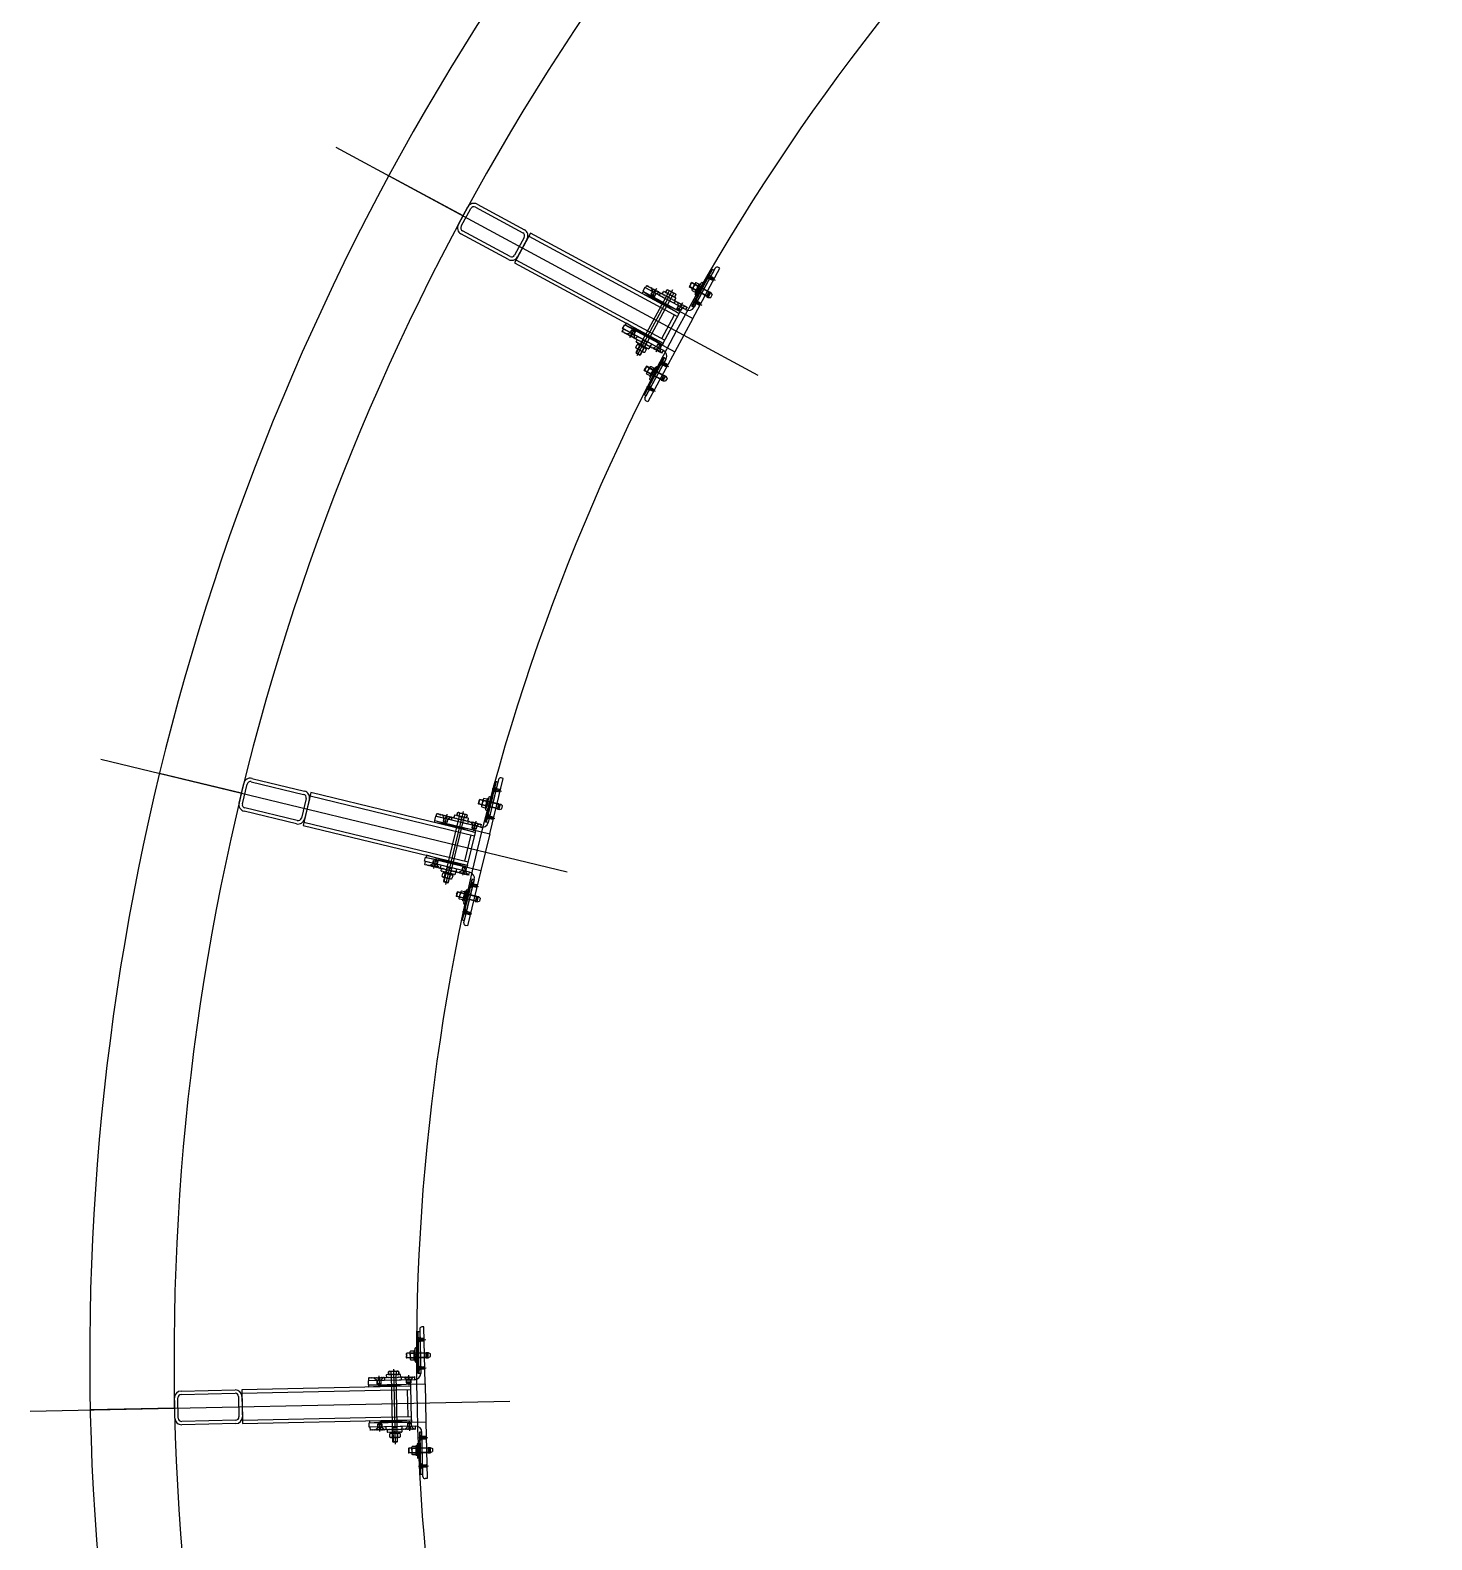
# Model space of a CAD drawing. Extents: x 809487 to 809680, y 818779 to 819225.
# Drawn here: x 809508.759 to 809512.084, y 819024.859 to 819028.441 of the extents above; entities that cross this region are included whole.
import ezdxf

# ---------------------------------------------------------------- set-up
doc = ezdxf.new("R2010")
doc.units = 0
for name, color, linetype in [('Default', 7, 'Continuous'), ('F-Glazing', 7, 'Continuous'), ('MAJ223__', 7, 'Continuous'), ('MAJ292_1', 7, 'Continuous'), ('MAJ292__', 7, 'Continuous'), ('MAJ314__scope', 7, 'Continuous'), ('MAJ318__', 7, 'Continuous'), ('MAJ322__', 7, 'Continuous'), ('MAJ325__', 7, 'Continuous'), ('MAJ520__', 7, 'Continuous'), ('WELDING', 7, 'Continuous')]:
    doc.layers.add(name, color=color, linetype=linetype)

# ---------------------------------------------------------------- blocks, each defined once
blk = doc.blocks.new('A$C62E2240C')
at = {"layer": 'MAJ223__'}
for p, q in [((-0.005, -0.01), (0.0181, -0.01)), ((0.005, -0.0058), (0.0135, -0.0058)), ((0.005, -0.0142), (0.0135, -0.0142)), ((0.0127, -0.005), (0.0127, -0.015))]:
    blk.add_line(p, q, dxfattribs=at)
blk.add_lwpolyline([(0, 0), (0.005, -0.005), (0.005, -0.015), (0, -0.02)], close=True, dxfattribs=at)
for points in [[(0, -0.0113), (0.0033, -0.0113), (0.0033, -0.0088), (0, -0.0088)], [(0.005, -0.005), (0.0127, -0.005), (0.0135, -0.0058), (0.0135, -0.0142), (0.0127, -0.015), (0.005, -0.015)]]:
    blk.add_lwpolyline(points, dxfattribs=at)
blk = doc.blocks.new('TM12NUT')
at = {"layer": 'Default'}
for p, q in [((0.0078, 0), (-0.0078, 0)), ((-0.0104, -0.0015), (-0.0104, -0.0085)), ((-0.0078, -0.01), (0.0078, -0.01)), ((-0.0052, -0.0085), (-0.0052, -0.0015)), ((0.0052, -0.0085), (0.0052, -0.0015)), ((0.0104, -0.0085), (0.0104, -0.0015))]:
    blk.add_line(p, q, dxfattribs=at)
for centre, radius, start, end in [((0, -0.0098), 0.00979, 57.7958, 122.2042), ((0.0078, -0.003), 0.00301, 30, 150), ((-0.0078, -0.003), 0.00301, 30, 150), ((-0.0078, -0.007), 0.00301, 210, 330), ((0, -0.0002), 0.00979, 237.7958, 302.2042), ((0.0078, -0.007), 0.00301, 210, 330)]:
    blk.add_arc(centre, radius, start, end, dxfattribs=at)
blk = doc.blocks.new('M12_WASH')
at = {"layer": 'Default'}
for p, q in [((0.0025, 0.0016), (0, 0.0009)), ((0, -0.0016), (0.0025, -0.0009))]:
    blk.add_line(p, q, dxfattribs=at)
blk.add_lwpolyline([(0, -0.012), (0.0025, -0.012), (0.0025, 0.012), (0, 0.012)], close=True, dxfattribs=at)
blk = doc.blocks.new('A$C392C4054')
at = {"layer": 'Default'}
for p, q in [((0.013, 0.05), (0, 0.05)), ((0.013, 0.047), (0, 0.047)), ((0.0016, 0.0468), (0.0016, 0)), ((0.0114, 0.0468), (0.0114, 0))]:
    blk.add_line(p, q, dxfattribs=at)
at = {"layer": 'MAJ292_1'}
for p, q in [((0.0005, 0.047), (0.0005, 0.0468)), ((0.0125, 0.047), (0.0125, 0.0468))]:
    blk.add_line(p, q, dxfattribs=at)
at = {"layer": 'MAJ318__'}
for p, q in [((0, 0.0517), (0.003, 0.057)), ((0, 0.0468), (0, 0.0517)), ((0.013, 0.0515), (0, 0.0515)), ((0.013, 0.0468), (0, 0.0468)), ((0.0005, 0.0468), (0.0005, 0.0011)), ((0.01, 0.057), (0.003, 0.057)), ((0.013, 0.0517), (0.01, 0.057)), ((0.0125, 0.0468), (0.0125, 0.0011)), ((0.013, 0.0468), (0.013, 0.0517)), ((0.0005, 0.0011), (0.0016, 0)), ((0.0125, 0.0011), (0.0005, 0.0011)), ((0.0054, 0), (0.0016, 0)), ((0.0065, 0.0011), (0.0054, 0)), ((0.0065, 0.0011), (0.0076, 0)), ((0.0114, 0), (0.0076, 0)), ((0.0114, 0), (0.0125, 0.0011))]:
    blk.add_line(p, q, dxfattribs=at)
blk = doc.blocks.new('M06MC13')
at = {"layer": 'Default'}
for p, q in [((-0.005, 0), (0.018, 0)), ((0.003, 0.0025), (0.013, 0.0025)), ((0.0125, -0.003), (0.0125, 0.003)), ((0.003, -0.0025), (0.013, -0.0025))]:
    blk.add_line(p, q, dxfattribs=at)
blk.add_lwpolyline([(0, -0.006), (0.003, -0.003), (0.003, 0.003), (0, 0.006)], close=True, dxfattribs=at)
for points in [[(0, 0.00075), (0.002, 0.00075), (0.002, -0.00075), (0, -0.00075)], [(0.003, -0.003), (0.0125, -0.003), (0.013, -0.0025), (0.013, 0.0025), (0.0125, 0.003), (0.003, 0.003)]]:
    blk.add_lwpolyline(points, dxfattribs=at)
blk = doc.blocks.new('M12HB160')
at = {"layer": 'Default'}
for p, q in [((-0.013, 0), (0.165, 0)), ((0.125, 0.005), (0.16, 0.005)), ((0.159, -0.006), (0.159, 0.006)), ((0.125, -0.005), (0.16, -0.005))]:
    blk.add_line(p, q, dxfattribs=at)
blk.add_lwpolyline([(-0.0065, -0.012), (-0.008, -0.0105), (-0.008, 0.0105), (-0.0065, 0.012), (0, 0.012), (0, -0.012)], close=True, dxfattribs=at)
for points in [[(-0.0064, 0.006), (0, 0.006), (0, 0.012), (-0.0064, 0.012)], [(0, -0.006), (0.159, -0.006), (0.16, -0.005), (0.16, 0.005), (0.159, 0.006), (0, 0.006)], [(0.124, -0.006), (0.125, -0.005), (0.125, 0.005), (0.124, 0.006)], [(-0.0064, -0.012), (0, -0.012), (0, -0.006), (-0.0064, -0.006)]]:
    blk.add_lwpolyline(points, dxfattribs=at)
for centre, radius, start, end in [((-0.0044, 0.009), 0.0036, 123.6264, 236.3736), ((0.004, 0), 0.012, 150, 210), ((-0.0044, -0.009), 0.0036, 123.6264, 236.3736)]:
    blk.add_arc(centre, radius, start, end, dxfattribs=at)
blk = doc.blocks.new('M12_NUT1')
at = {"layer": 'Default'}
blk.add_lwpolyline([(0.01, 0.0105), (0.01, -0.0105), (0.0085, -0.012), (0.0015, -0.012), (0, -0.0105), (0, 0.0105), (0.0015, 0.012), (0.0085, 0.012)], close=True, dxfattribs=at)
for points in [[(0.0016, 0.006), (0.0084, 0.006)], [(0.0016, 0.006), (0.0084, 0.006)], [(0.0084, -0.006), (0.0016, -0.006)], [(0.0084, -0.006), (0.0016, -0.006)]]:
    blk.add_lwpolyline(points, dxfattribs=at)
for centre, radius, start, end in [((0.0036, 0.009), 0.0036, 123.6264, 236.3736), ((0.012, 0), 0.012, 150, 210), ((0.0064, 0.009), 0.0036, 303.6264, 56.3736), ((-0.002, 0), 0.012, 330, 30), ((0.0036, -0.009), 0.0036, 123.6264, 236.3736), ((0.0064, -0.009), 0.0036, 303.6264, 56.3736)]:
    blk.add_arc(centre, radius, start, end, dxfattribs=at)

msp = doc.modelspace()

# ---------------------------------------------------------------- linework, layer by layer
at = {"layer": 'F-Glazing'}
for p, q in [((809509.4839, 819028.1636), (809510.4851, 819027.6225)), ((809510.257, 819027.7094), (809510.2875, 819027.7657)), ((809510.3306, 819027.7572), (809510.2878, 819027.678)), ((809510.3306, 819027.7572), (809510.3306, 819027.7572)), ((809508.9267, 819026.7112), (809510.0328, 819026.4437)), ((809509.7901, 819026.4695), (809509.8052, 819026.5317)), ((809509.849, 819026.5345), (809509.8279, 819026.447)), ((809509.849, 819026.5345), (809509.849, 819026.5345)), ((809509.6957, 819025.2293), (809509.6957, 819025.2293)), ((809509.6957, 819025.2293), (809509.6976, 819025.1393)), ((809508.7588, 819025.1646), (809509.8966, 819025.1885)), ((809509.6554, 819025.1515), (809509.654, 819025.2154))]:
    msp.add_line(p, q, dxfattribs=at)
for points in [[(809510.2983, 819027.7689), (809510.3007, 819027.7733), (809510.2105, 819027.8164), (809510.2129, 819027.8208)], [(809510.2603, 819027.6986), (809510.2579, 819027.6942), (809510.1725, 819027.746), (809510.1701, 819027.7416)], [(809509.8148, 819026.5376), (809509.816, 819026.5425), (809509.7178, 819026.561), (809509.719, 819026.5659)], [(809509.796, 819026.4598), (809509.7948, 819026.455), (809509.699, 819026.4833), (809509.6979, 819026.4784)], [(809509.6618, 819025.2236), (809509.6617, 819025.2286), (809509.5621, 819025.2215), (809509.562, 819025.2265)], [(809509.6635, 819025.1436), (809509.6636, 819025.1386), (809509.5638, 819025.1415), (809509.5639, 819025.1365)]]:
    msp.add_lwpolyline(points, close=True, dxfattribs=at)
at = {"layer": 'MAJ223__'}
for points in [[(809510.2561, 819027.8173), (809510.2567, 819027.8153), (809510.2587, 819027.8159), (809510.2593, 819027.8139), (809510.2614, 819027.8145), (809510.262, 819027.8124), (809510.264, 819027.813), (809510.2646, 819027.811), (809510.2667, 819027.8116), (809510.2673, 819027.8096), (809510.2693, 819027.8102), (809510.2699, 819027.8082), (809510.2719, 819027.8088), (809510.2725, 819027.8067), (809510.2746, 819027.8073), (809510.2752, 819027.8053), (809510.2772, 819027.8059), (809510.2778, 819027.8039), (809510.2799, 819027.8045), (809510.2805, 819027.8025), (809510.2825, 819027.8031), (809510.2831, 819027.801), (809510.2851, 819027.8016), (809510.2857, 819027.7996), (809510.2878, 819027.8002), (809510.2884, 819027.7982), (809510.2855, 819027.7929), (809510.2512, 819027.8114), (809510.2541, 819027.8167)], [(809510.1967, 819027.7074), (809510.1987, 819027.708), (809510.1993, 819027.7059), (809510.2013, 819027.7065), (809510.2019, 819027.7045), (809510.204, 819027.7051), (809510.2046, 819027.7031), (809510.2066, 819027.7037), (809510.2072, 819027.7017), (809510.2093, 819027.7023), (809510.2099, 819027.7002), (809510.2119, 819027.7008), (809510.2125, 819027.6988), (809510.2145, 819027.6994), (809510.2151, 819027.6974), (809510.2172, 819027.698), (809510.2178, 819027.696), (809510.2198, 819027.6966), (809510.2204, 819027.6945), (809510.2225, 819027.6951), (809510.2231, 819027.6931), (809510.2251, 819027.6937), (809510.2257, 819027.6917), (809510.2277, 819027.6923), (809510.2283, 819027.6902), (809510.2304, 819027.6909), (809510.2332, 819027.6961), (809510.1989, 819027.7147), (809510.1961, 819027.7094)], [(809509.7617, 819026.5736), (809509.7628, 819026.5718), (809509.7646, 819026.5729), (809509.7657, 819026.5711), (809509.7675, 819026.5722), (809509.7686, 819026.5704), (809509.7704, 819026.5715), (809509.7715, 819026.5697), (809509.7733, 819026.5708), (809509.7744, 819026.569), (809509.7762, 819026.5701), (809509.7774, 819026.5683), (809509.7792, 819026.5694), (809509.7803, 819026.5676), (809509.7821, 819026.5687), (809509.7832, 819026.5669), (809509.785, 819026.568), (809509.7861, 819026.5661), (809509.7879, 819026.5673), (809509.789, 819026.5654), (809509.7908, 819026.5665), (809509.7919, 819026.5647), (809509.7937, 819026.5658), (809509.7948, 819026.564), (809509.7967, 819026.5651), (809509.7978, 819026.5633), (809509.7964, 819026.5575), (809509.7584, 819026.5667), (809509.7599, 819026.5725)], [(809509.7323, 819026.4521), (809509.7341, 819026.4532), (809509.7352, 819026.4514), (809509.737, 819026.4525), (809509.7381, 819026.4507), (809509.7399, 819026.4518), (809509.741, 819026.45), (809509.7428, 819026.4511), (809509.744, 819026.4493), (809509.7458, 819026.4504), (809509.7469, 819026.4486), (809509.7487, 819026.4497), (809509.7498, 819026.4479), (809509.7516, 819026.449), (809509.7527, 819026.4472), (809509.7545, 819026.4483), (809509.7556, 819026.4465), (809509.7574, 819026.4476), (809509.7585, 819026.4458), (809509.7603, 819026.4469), (809509.7614, 819026.4451), (809509.7633, 819026.4462), (809509.7644, 819026.4443), (809509.7662, 819026.4455), (809509.7673, 819026.4436), (809509.7691, 819026.4447), (809509.7705, 819026.4506), (809509.7326, 819026.4597), (809509.7312, 819026.4539)], [(809509.6013, 819025.2448), (809509.6028, 819025.2434), (809509.6043, 819025.2449), (809509.6058, 819025.2434), (809509.6073, 819025.245), (809509.6088, 819025.2435), (809509.6103, 819025.245), (809509.6118, 819025.2436), (809509.6133, 819025.2451), (809509.6148, 819025.2436), (809509.6163, 819025.2452), (809509.6178, 819025.2437), (809509.6193, 819025.2452), (809509.6208, 819025.2438), (809509.6223, 819025.2453), (809509.6238, 819025.2438), (809509.6253, 819025.2453), (809509.6268, 819025.2439), (809509.6282, 819025.2454), (809509.6298, 819025.2439), (809509.6312, 819025.2455), (809509.6328, 819025.244), (809509.6342, 819025.2455), (809509.6358, 819025.2441), (809509.6372, 819025.2456), (809509.6388, 819025.2441), (809509.6389, 819025.2381), (809509.5999, 819025.2373), (809509.5998, 819025.2433)], [(809509.6039, 819025.1199), (809509.6053, 819025.1214), (809509.6069, 819025.1199), (809509.6083, 819025.1215), (809509.6099, 819025.12), (809509.6113, 819025.1215), (809509.6129, 819025.1201), (809509.6143, 819025.1216), (809509.6159, 819025.1201), (809509.6173, 819025.1217), (809509.6189, 819025.1202), (809509.6203, 819025.1217), (809509.6219, 819025.1202), (809509.6233, 819025.1218), (809509.6249, 819025.1203), (809509.6263, 819025.1218), (809509.6279, 819025.1204), (809509.6293, 819025.1219), (809509.6309, 819025.1204), (809509.6323, 819025.122), (809509.6339, 819025.1205), (809509.6353, 819025.122), (809509.6369, 819025.1206), (809509.6383, 819025.1221), (809509.6399, 819025.1206), (809509.6413, 819025.1222), (809509.6412, 819025.1282), (809509.6022, 819025.1273), (809509.6023, 819025.1213)]]:
    msp.add_lwpolyline(points, close=True, dxfattribs=at)
at = {"layer": 'MAJ292__'}
for p, q in [((809509.9416, 819027.9526), (809510.2945, 819027.7619)), ((809509.9111, 819027.8963), (809510.2641, 819027.7056)), ((809509.423, 819026.6241), (809509.8129, 819026.5298)), ((809509.408, 819026.5619), (809509.7979, 819026.4676)), ((809509.2609, 819025.2072), (809509.662, 819025.2156)), ((809509.2623, 819025.1432), (809509.6634, 819025.1516))]:
    msp.add_line(p, q, dxfattribs=at)
for points in [[(809509.7742, 819027.9795), (809509.797, 819028.0217)], [(809509.7812, 819027.9757), (809509.804, 819028.0179)], [(809509.8149, 819028.0211), (809509.9275, 819027.9603)], [(809509.8187, 819028.0282), (809509.9313, 819027.9673)], [(809509.8933, 819027.8969), (809509.7807, 819027.9578)], [(809509.8971, 819027.904), (809509.7845, 819027.9648)], [(809509.9307, 819027.9494), (809509.9079, 819027.9072)], [(809509.9378, 819027.9456), (809509.9149, 819027.9034)], [(809510.2165, 819027.8302), (809510.2118, 819027.8214), (809510.3306, 819027.7572), (809510.3947, 819027.876), (809510.3903, 819027.8783)], [(809510.3836, 819027.8763), (809510.3336, 819027.7839)], [(809510.3133, 819027.7779), (809510.2165, 819027.8302)], [(809510.1642, 819027.7334), (809510.169, 819027.7422), (809510.2878, 819027.678), (809510.2236, 819027.5593), (809510.2192, 819027.5616)], [(809510.261, 819027.6811), (809510.1642, 819027.7334)], [(809510.2172, 819027.5684), (809510.2671, 819027.6608)], [(809509.283, 819026.6579), (809509.4075, 819026.6279)], [(809509.2849, 819026.6657), (809509.4093, 819026.6356)], [(809509.7201, 819026.5759), (809509.7178, 819026.5662), (809509.849, 819026.5345), (809509.8807, 819026.6657), (809509.8759, 819026.6669)], [(809509.8698, 819026.6632), (809509.8452, 819026.5611)], [(809509.2543, 819026.6073), (809509.2656, 819026.6539)], [(809509.2621, 819026.6054), (809509.2734, 819026.6521)], [(809509.3905, 819026.5579), (809509.2661, 819026.588)], [(809509.3924, 819026.5657), (809509.268, 819026.5957)], [(809509.4134, 819026.6182), (809509.4021, 819026.5716)], [(809509.4211, 819026.6163), (809509.4098, 819026.5697)], [(809509.8271, 819026.5501), (809509.7201, 819026.5759)], [(809509.6943, 819026.469), (809509.6966, 819026.4787), (809509.8279, 819026.447), (809509.7961, 819026.3158), (809509.7913, 819026.317)], [(809509.8012, 819026.4432), (809509.6943, 819026.469)], [(809509.7876, 819026.323), (809509.8123, 819026.425)], [(809509.5605, 819025.2365), (809509.5607, 819025.2265), (809509.6957, 819025.2293), (809509.6929, 819025.3643), (809509.6879, 819025.3642)], [(809509.683, 819025.3591), (809509.6852, 819025.2541)], [(809509.6705, 819025.2388), (809509.5605, 819025.2365)], [(809509.1021, 819025.1478), (809509.1011, 819025.1958)], [(809509.1101, 819025.148), (809509.1091, 819025.196)], [(809509.1168, 819025.2122), (809509.2448, 819025.2148)], [(809509.117, 819025.2042), (809509.2449, 819025.2069)], [(809509.2531, 819025.199), (809509.2541, 819025.151)], [(809509.2611, 819025.1992), (809509.2621, 819025.1512)], [(809509.2463, 819025.1429), (809509.1183, 819025.1402)], [(809509.2464, 819025.1349), (809509.1185, 819025.1322)], [(809509.5628, 819025.1265), (809509.5626, 819025.1365), (809509.6976, 819025.1393), (809509.7004, 819025.0044), (809509.6954, 819025.0043)], [(809509.6728, 819025.1288), (809509.5628, 819025.1265)], [(809509.6903, 819025.0092), (809509.6881, 819025.1141)]]:
    msp.add_lwpolyline(points, dxfattribs=at)
for points in [[(809509.9454, 819027.9597), (809509.9073, 819027.8893), (809510.2603, 819027.6986), (809510.2983, 819027.7689)], [(809509.4249, 819026.6319), (809509.4061, 819026.5541), (809509.796, 819026.4598), (809509.8148, 819026.5376)], [(809509.2608, 819025.2152), (809509.2624, 819025.1352), (809509.6635, 819025.1436), (809509.6618, 819025.2236)]]:
    msp.add_lwpolyline(points, close=True, dxfattribs=at)
for centre, radius, start, end in [((809509.8111, 819028.0141), 0.016, 61.611, 151.611), ((809509.8111, 819028.0141), 0.008, 61.611, 151.611), ((809509.7883, 819027.9718), 0.016, 151.611, 241.611), ((809509.7883, 819027.9718), 0.008, 151.611, 241.611), ((809509.9237, 819027.9532), 0.008, 331.611, 61.611), ((809509.9237, 819027.9532), 0.016, 331.611, 61.611), ((809509.9009, 819027.911), 0.016, 241.611, 331.611), ((809509.9009, 819027.911), 0.008, 241.611, 331.611), ((809510.388, 819027.8739), 0.005, 61.611, 151.611), ((809510.3205, 819027.7911), 0.015, 241.611, 331.611), ((809510.2539, 819027.6679), 0.015, 331.611, 61.611), ((809510.2216, 819027.566), 0.005, 151.611, 241.611), ((809509.2812, 819026.6502), 0.016, 76.4073, 166.4073), ((809509.2812, 819026.6502), 0.008, 76.4073, 166.4073), ((809509.8747, 819026.662), 0.005, 76.4073, 166.4073), ((809509.4056, 819026.6201), 0.008, 346.4073, 76.4073), ((809509.4056, 819026.6201), 0.016, 346.4073, 76.4073), ((809509.2699, 819026.6035), 0.016, 166.4073, 256.4073), ((809509.2699, 819026.6035), 0.008, 166.4073, 256.4073), ((809509.3943, 819026.5734), 0.016, 256.4073, 346.4073), ((809509.3943, 819026.5734), 0.008, 256.4073, 346.4073), ((809509.8306, 819026.5647), 0.015, 256.4073, 346.4073), ((809509.7977, 819026.4286), 0.015, 346.4073, 76.4073), ((809509.7924, 819026.3218), 0.005, 166.4073, 256.4073), ((809509.688, 819025.3592), 0.005, 91.2036, 181.2036), ((809509.6702, 819025.2538), 0.015, 271.2036, 1.2036), ((809509.1171, 819025.1962), 0.016, 91.2036, 181.2036), ((809509.1171, 819025.1962), 0.008, 91.2036, 181.2036), ((809509.2451, 819025.1989), 0.016, 1.2036, 91.2036), ((809509.2451, 819025.1989), 0.008, 1.2036, 91.2036), ((809509.2461, 819025.1509), 0.008, 271.2036, 1.2036), ((809509.2461, 819025.1509), 0.016, 271.2036, 1.2036), ((809509.1181, 819025.1482), 0.016, 181.2036, 271.2036), ((809509.1181, 819025.1482), 0.008, 181.2036, 271.2036), ((809509.6731, 819025.1138), 0.015, 1.2036, 91.2036), ((809509.6953, 819025.0093), 0.005, 181.2036, 271.2036)]:
    msp.add_arc(centre, radius, start, end, dxfattribs=at)
at = {"layer": 'MAJ314__scope'}
for p, q in [((809509.7856, 819028.0006), (809509.6097, 819028.0957)), ((809509.26, 819026.6306), (809509.0656, 819026.6776)), ((809509.1016, 819025.1718), (809508.9017, 819025.1676))]:
    msp.add_line(p, q, dxfattribs=at)
for radius, start in [(5.8978, 121.98269), (5.6978, 121.9824), (5.1227, 121.9992)]:
    msp.add_arc((809514.7982, 819025.2915), radius, start, 196, dxfattribs=at)
at = {"layer": 'MAJ322__'}
for points in [[(809510.3756, 819027.8743), (809510.3809, 819027.8714), (809510.3334, 819027.7836), (809510.3282, 819027.7864)], [(809510.3133, 819027.7779), (809510.2182, 819027.8293), (809510.2218, 819027.8359), (809510.2224, 819027.8338), (809510.2244, 819027.8344), (809510.225, 819027.8324), (809510.2271, 819027.833), (809510.2277, 819027.831), (809510.2297, 819027.8316), (809510.2303, 819027.8296), (809510.2323, 819027.8302), (809510.233, 819027.8281), (809510.235, 819027.8287), (809510.2356, 819027.8267), (809510.2376, 819027.8273), (809510.2382, 819027.8253), (809510.2403, 819027.8259), (809510.2409, 819027.8239), (809510.2429, 819027.8245), (809510.2435, 819027.8224), (809510.2455, 819027.823), (809510.2462, 819027.821), (809510.2482, 819027.8216), (809510.2488, 819027.8196), (809510.2508, 819027.8202), (809510.2514, 819027.8181), (809510.2535, 819027.8188), (809510.2541, 819027.8167), (809510.2561, 819027.8173), (809510.2567, 819027.8153), (809510.2587, 819027.8159), (809510.2593, 819027.8139), (809510.2614, 819027.8145), (809510.262, 819027.8124), (809510.264, 819027.813), (809510.2646, 819027.811), (809510.2667, 819027.8116), (809510.2673, 819027.8096), (809510.2693, 819027.8102), (809510.2699, 819027.8082), (809510.2719, 819027.8088), (809510.2725, 819027.8067), (809510.2746, 819027.8073), (809510.2752, 819027.8053), (809510.2772, 819027.8059), (809510.2778, 819027.8039), (809510.2799, 819027.8045), (809510.2805, 819027.8025), (809510.2825, 819027.8031), (809510.2831, 819027.801), (809510.2851, 819027.8016), (809510.2857, 819027.7996), (809510.2878, 819027.8002), (809510.2884, 819027.7982), (809510.2904, 819027.7988), (809510.291, 819027.7968), (809510.2931, 819027.7974), (809510.2937, 819027.7953), (809510.2957, 819027.7959), (809510.2963, 819027.7939), (809510.2983, 819027.7945), (809510.2989, 819027.7925), (809510.301, 819027.7931), (809510.3016, 819027.791), (809510.3036, 819027.7917), (809510.3042, 819027.7896), (809510.3062, 819027.7902), (809510.3069, 819027.7882), (809510.3089, 819027.7888), (809510.3095, 819027.7868), (809510.3115, 819027.7874), (809510.3121, 819027.7853), (809510.3142, 819027.7859), (809510.3148, 819027.7839), (809510.3149, 819027.7839), (809510.3169, 819027.7845)], [(809510.261, 819027.6811), (809510.1659, 819027.7325), (809510.1624, 819027.7259), (809510.1644, 819027.7265), (809510.165, 819027.7245), (809510.167, 819027.7251), (809510.1676, 819027.7231), (809510.1697, 819027.7237), (809510.1703, 819027.7216), (809510.1723, 819027.7222), (809510.1729, 819027.7202), (809510.1749, 819027.7208), (809510.1756, 819027.7188), (809510.1776, 819027.7194), (809510.1782, 819027.7173), (809510.1802, 819027.718), (809510.1808, 819027.7159), (809510.1829, 819027.7165), (809510.1835, 819027.7145), (809510.1855, 819027.7151), (809510.1861, 819027.7131), (809510.1881, 819027.7137), (809510.1888, 819027.7116), (809510.1908, 819027.7122), (809510.1914, 819027.7102), (809510.1934, 819027.7108), (809510.194, 819027.7088), (809510.1961, 819027.7094), (809510.1967, 819027.7074), (809510.1987, 819027.708), (809510.1993, 819027.7059), (809510.2013, 819027.7065), (809510.2019, 819027.7045), (809510.204, 819027.7051), (809510.2046, 819027.7031), (809510.2066, 819027.7037), (809510.2072, 819027.7017), (809510.2093, 819027.7023), (809510.2099, 819027.7002), (809510.2119, 819027.7008), (809510.2125, 819027.6988), (809510.2145, 819027.6994), (809510.2151, 819027.6974), (809510.2172, 819027.698), (809510.2178, 819027.696), (809510.2198, 819027.6966), (809510.2204, 819027.6945), (809510.2225, 819027.6951), (809510.2231, 819027.6931), (809510.2251, 819027.6937), (809510.2257, 819027.6917), (809510.2277, 819027.6923), (809510.2283, 819027.6902), (809510.2304, 819027.6909), (809510.231, 819027.6888), (809510.233, 819027.6894), (809510.2336, 819027.6874), (809510.2357, 819027.688), (809510.2363, 819027.686), (809510.2383, 819027.6866), (809510.2389, 819027.6845), (809510.2409, 819027.6851), (809510.2415, 819027.6831), (809510.2436, 819027.6837), (809510.2442, 819027.6817), (809510.2462, 819027.6823), (809510.2468, 819027.6803), (809510.2488, 819027.6809), (809510.2495, 819027.6788), (809510.2515, 819027.6794), (809510.2521, 819027.6774), (809510.2541, 819027.678), (809510.2547, 819027.676), (809510.2568, 819027.6766), (809510.2568, 819027.6765), (809510.2575, 819027.6745)], [(809510.2145, 819027.5762), (809510.2198, 819027.5733), (809510.2673, 819027.6612), (809510.262, 819027.664)], [(809509.8627, 819026.6592), (809509.8685, 819026.6578), (809509.8451, 819026.5607), (809509.8392, 819026.5621)], [(809509.8271, 819026.5501), (809509.722, 819026.5755), (809509.7238, 819026.5828), (809509.7249, 819026.581), (809509.7267, 819026.5821), (809509.7278, 819026.5803), (809509.7296, 819026.5814), (809509.7307, 819026.5795), (809509.7325, 819026.5807), (809509.7336, 819026.5788), (809509.7354, 819026.5799), (809509.7365, 819026.5781), (809509.7383, 819026.5792), (809509.7394, 819026.5774), (809509.7413, 819026.5785), (809509.7424, 819026.5767), (809509.7442, 819026.5778), (809509.7453, 819026.576), (809509.7471, 819026.5771), (809509.7482, 819026.5753), (809509.75, 819026.5764), (809509.7511, 819026.5746), (809509.7529, 819026.5757), (809509.754, 819026.5739), (809509.7558, 819026.575), (809509.7569, 819026.5732), (809509.7588, 819026.5743), (809509.7599, 819026.5725), (809509.7617, 819026.5736), (809509.7628, 819026.5718), (809509.7646, 819026.5729), (809509.7657, 819026.5711), (809509.7675, 819026.5722), (809509.7686, 819026.5704), (809509.7704, 819026.5715), (809509.7715, 819026.5697), (809509.7733, 819026.5708), (809509.7744, 819026.569), (809509.7762, 819026.5701), (809509.7774, 819026.5683), (809509.7792, 819026.5694), (809509.7803, 819026.5676), (809509.7821, 819026.5687), (809509.7832, 819026.5669), (809509.785, 819026.568), (809509.7861, 819026.5661), (809509.7879, 819026.5673), (809509.789, 819026.5654), (809509.7908, 819026.5665), (809509.7919, 819026.5647), (809509.7937, 819026.5658), (809509.7948, 819026.564), (809509.7967, 819026.5651), (809509.7978, 819026.5633), (809509.7996, 819026.5644), (809509.8007, 819026.5626), (809509.8025, 819026.5637), (809509.8036, 819026.5619), (809509.8054, 819026.563), (809509.8065, 819026.5612), (809509.8083, 819026.5623), (809509.8094, 819026.5605), (809509.8112, 819026.5616), (809509.8123, 819026.5598), (809509.8142, 819026.5609), (809509.8153, 819026.5591), (809509.8171, 819026.5602), (809509.8182, 819026.5584), (809509.82, 819026.5595), (809509.8211, 819026.5577), (809509.8229, 819026.5588), (809509.824, 819026.557), (809509.8258, 819026.5581), (809509.8269, 819026.5563), (809509.827, 819026.5563), (809509.8288, 819026.5574)], [(809509.8012, 819026.4432), (809509.6961, 819026.4686), (809509.6944, 819026.4613), (809509.6962, 819026.4624), (809509.6973, 819026.4606), (809509.6991, 819026.4617), (809509.7002, 819026.4599), (809509.702, 819026.461), (809509.7031, 819026.4592), (809509.7049, 819026.4603), (809509.706, 819026.4584), (809509.7079, 819026.4596), (809509.709, 819026.4577), (809509.7108, 819026.4588), (809509.7119, 819026.457), (809509.7137, 819026.4581), (809509.7148, 819026.4563), (809509.7166, 819026.4574), (809509.7177, 819026.4556), (809509.7195, 819026.4567), (809509.7206, 819026.4549), (809509.7224, 819026.456), (809509.7235, 819026.4542), (809509.7254, 819026.4553), (809509.7265, 819026.4535), (809509.7283, 819026.4546), (809509.7294, 819026.4528), (809509.7312, 819026.4539), (809509.7323, 819026.4521), (809509.7341, 819026.4532), (809509.7352, 819026.4514), (809509.737, 819026.4525), (809509.7381, 819026.4507), (809509.7399, 819026.4518), (809509.741, 819026.45), (809509.7428, 819026.4511), (809509.744, 819026.4493), (809509.7458, 819026.4504), (809509.7469, 819026.4486), (809509.7487, 819026.4497), (809509.7498, 819026.4479), (809509.7516, 819026.449), (809509.7527, 819026.4472), (809509.7545, 819026.4483), (809509.7556, 819026.4465), (809509.7574, 819026.4476), (809509.7585, 819026.4458), (809509.7603, 819026.4469), (809509.7614, 819026.4451), (809509.7633, 819026.4462), (809509.7644, 819026.4443), (809509.7662, 819026.4455), (809509.7673, 819026.4436), (809509.7691, 819026.4447), (809509.7702, 819026.4429), (809509.772, 819026.444), (809509.7731, 819026.4422), (809509.7749, 819026.4433), (809509.776, 819026.4415), (809509.7778, 819026.4426), (809509.7789, 819026.4408), (809509.7808, 819026.4419), (809509.7819, 819026.4401), (809509.7837, 819026.4412), (809509.7848, 819026.4394), (809509.7866, 819026.4405), (809509.7877, 819026.4387), (809509.7895, 819026.4398), (809509.7906, 819026.438), (809509.7924, 819026.4391), (809509.7935, 819026.4373), (809509.7953, 819026.4384), (809509.7964, 819026.4366), (809509.7983, 819026.4377), (809509.7983, 819026.4377), (809509.7994, 819026.4359)], [(809509.7831, 819026.3298), (809509.7889, 819026.3284), (809509.8124, 819026.4255), (809509.8065, 819026.4269)], [(809509.6771, 819025.3534), (809509.6831, 819025.3535), (809509.6852, 819025.2537), (809509.6792, 819025.2535)], [(809509.6705, 819025.2388), (809509.5624, 819025.2365), (809509.5623, 819025.244), (809509.5638, 819025.2426), (809509.5653, 819025.2441), (809509.5668, 819025.2426), (809509.5683, 819025.2442), (809509.5698, 819025.2427), (809509.5713, 819025.2442), (809509.5728, 819025.2427), (809509.5743, 819025.2443), (809509.5758, 819025.2428), (809509.5773, 819025.2443), (809509.5788, 819025.2429), (809509.5803, 819025.2444), (809509.5818, 819025.2429), (809509.5833, 819025.2445), (809509.5848, 819025.243), (809509.5863, 819025.2445), (809509.5878, 819025.2431), (809509.5893, 819025.2446), (809509.5908, 819025.2431), (809509.5923, 819025.2447), (809509.5938, 819025.2432), (809509.5953, 819025.2447), (809509.5968, 819025.2432), (809509.5983, 819025.2448), (809509.5998, 819025.2433), (809509.6013, 819025.2448), (809509.6028, 819025.2434), (809509.6043, 819025.2449), (809509.6058, 819025.2434), (809509.6073, 819025.245), (809509.6088, 819025.2435), (809509.6103, 819025.245), (809509.6118, 819025.2436), (809509.6133, 819025.2451), (809509.6148, 819025.2436), (809509.6163, 819025.2452), (809509.6178, 819025.2437), (809509.6193, 819025.2452), (809509.6208, 819025.2438), (809509.6223, 819025.2453), (809509.6238, 819025.2438), (809509.6253, 819025.2453), (809509.6268, 819025.2439), (809509.6282, 819025.2454), (809509.6298, 819025.2439), (809509.6312, 819025.2455), (809509.6328, 819025.244), (809509.6342, 819025.2455), (809509.6358, 819025.2441), (809509.6372, 819025.2456), (809509.6388, 819025.2441), (809509.6402, 819025.2457), (809509.6418, 819025.2442), (809509.6432, 819025.2457), (809509.6448, 819025.2443), (809509.6462, 819025.2458), (809509.6478, 819025.2443), (809509.6492, 819025.2459), (809509.6508, 819025.2444), (809509.6522, 819025.2459), (809509.6538, 819025.2444), (809509.6552, 819025.246), (809509.6568, 819025.2445), (809509.6582, 819025.246), (809509.6598, 819025.2446), (809509.6612, 819025.2461), (809509.6628, 819025.2446), (809509.6642, 819025.2462), (809509.6658, 819025.2447), (809509.6672, 819025.2462), (809509.6688, 819025.2448), (809509.6689, 819025.2448), (809509.6703, 819025.2463)], [(809509.6728, 819025.1288), (809509.5647, 819025.1266), (809509.5649, 819025.1191), (809509.5664, 819025.1206), (809509.5679, 819025.1191), (809509.5694, 819025.1206), (809509.5709, 819025.1192), (809509.5724, 819025.1207), (809509.5739, 819025.1192), (809509.5754, 819025.1208), (809509.5769, 819025.1193), (809509.5784, 819025.1208), (809509.5799, 819025.1194), (809509.5814, 819025.1209), (809509.5829, 819025.1194), (809509.5844, 819025.121), (809509.5859, 819025.1195), (809509.5874, 819025.121), (809509.5889, 819025.1196), (809509.5904, 819025.1211), (809509.5919, 819025.1196), (809509.5934, 819025.1212), (809509.5949, 819025.1197), (809509.5964, 819025.1212), (809509.5979, 819025.1197), (809509.5994, 819025.1213), (809509.6009, 819025.1198), (809509.6023, 819025.1213), (809509.6039, 819025.1199), (809509.6053, 819025.1214), (809509.6069, 819025.1199), (809509.6083, 819025.1215), (809509.6099, 819025.12), (809509.6113, 819025.1215), (809509.6129, 819025.1201), (809509.6143, 819025.1216), (809509.6159, 819025.1201), (809509.6173, 819025.1217), (809509.6189, 819025.1202), (809509.6203, 819025.1217), (809509.6219, 819025.1202), (809509.6233, 819025.1218), (809509.6249, 819025.1203), (809509.6263, 819025.1218), (809509.6279, 819025.1204), (809509.6293, 819025.1219), (809509.6309, 819025.1204), (809509.6323, 819025.122), (809509.6339, 819025.1205), (809509.6353, 819025.122), (809509.6369, 819025.1206), (809509.6383, 819025.1221), (809509.6399, 819025.1206), (809509.6413, 819025.1222), (809509.6429, 819025.1207), (809509.6443, 819025.1222), (809509.6459, 819025.1208), (809509.6473, 819025.1223), (809509.6489, 819025.1208), (809509.6503, 819025.1223), (809509.6519, 819025.1209), (809509.6533, 819025.1224), (809509.6549, 819025.1209), (809509.6563, 819025.1225), (809509.6579, 819025.121), (809509.6593, 819025.1225), (809509.6609, 819025.1211), (809509.6623, 819025.1226), (809509.6639, 819025.1211), (809509.6653, 819025.1227), (809509.6669, 819025.1212), (809509.6683, 819025.1227), (809509.6699, 819025.1213), (809509.6713, 819025.1228), (809509.6714, 819025.1228), (809509.673, 819025.1213)], [(809509.6842, 819025.0146), (809509.6902, 819025.0147), (809509.6881, 819025.1146), (809509.6821, 819025.1145)]]:
    msp.add_lwpolyline(points, close=True, dxfattribs=at)
for points in [[(809510.3363, 819027.8141), (809510.3424, 819027.8255), (809510.345, 819027.827), (809510.3449, 819027.83), (809510.3515, 819027.8423)], [(809510.3529, 819027.8427), (809510.3586, 819027.8396), (809510.3424, 819027.8097), (809510.3367, 819027.8127)], [(809510.2607, 819027.8205), (809510.2583, 819027.8161), (809510.2587, 819027.8159), (809510.2593, 819027.8139), (809510.2614, 819027.8145), (809510.262, 819027.8124), (809510.264, 819027.813), (809510.2646, 819027.811), (809510.2667, 819027.8116), (809510.2673, 819027.8096), (809510.2693, 819027.8102)], [(809510.2902, 819027.8057), (809510.2788, 819027.8119), (809510.2758, 819027.8118), (809510.2743, 819027.8143), (809510.262, 819027.8209)], [(809510.2693, 819027.8102), (809510.2699, 819027.8082), (809510.2719, 819027.8088), (809510.2725, 819027.8067), (809510.2746, 819027.8073), (809510.2752, 819027.8053), (809510.2772, 819027.8059), (809510.2778, 819027.8039), (809510.2799, 819027.8045), (809510.2805, 819027.8025), (809510.2825, 819027.8031), (809510.2831, 819027.801), (809510.2851, 819027.8016), (809510.2857, 819027.7996), (809510.2878, 819027.8002), (809510.2882, 819027.8), (809510.2906, 819027.8044)], [(809510.1965, 819027.7018), (809510.1989, 819027.7062), (809510.1993, 819027.7059), (809510.2013, 819027.7065), (809510.2019, 819027.7045), (809510.204, 819027.7051), (809510.2046, 819027.7031), (809510.2066, 819027.7037), (809510.2072, 819027.7017), (809510.2093, 819027.7023), (809510.2099, 819027.7002)], [(809510.225, 819027.6852), (809510.2137, 819027.6913), (809510.2121, 819027.6939), (809510.2091, 819027.6938), (809510.1969, 819027.7004)], [(809510.2099, 819027.7002), (809510.2119, 819027.7008), (809510.2125, 819027.6988), (809510.2145, 819027.6994), (809510.2151, 819027.6974), (809510.2172, 819027.698), (809510.2178, 819027.696), (809510.2198, 819027.6966), (809510.2204, 819027.6945), (809510.2225, 819027.6951), (809510.2231, 819027.6931), (809510.2251, 819027.6937), (809510.2257, 819027.6917), (809510.2277, 819027.6923), (809510.2283, 819027.6902), (809510.2288, 819027.69), (809510.2264, 819027.6856)], [(809510.2433, 819027.642), (809510.2372, 819027.6307), (809510.2373, 819027.6277), (809510.2347, 819027.6261), (809510.2281, 819027.6139)], [(809510.2285, 819027.6125), (809510.2342, 819027.6094), (809510.2504, 819027.6393), (809510.2447, 819027.6424)], [(809509.84, 819026.591), (809509.8431, 819026.6035), (809509.8451, 819026.6057), (809509.8443, 819026.6086), (809509.8476, 819026.6221)], [(809509.8488, 819026.6228), (809509.8551, 819026.6213), (809509.8471, 819026.5882), (809509.8408, 819026.5898)], [(809509.7653, 819026.5779), (809509.7641, 819026.573), (809509.7646, 819026.5729), (809509.7657, 819026.5711), (809509.7675, 819026.5722), (809509.7686, 819026.5704), (809509.7704, 819026.5715), (809509.7715, 819026.5697), (809509.7733, 819026.5708), (809509.7744, 819026.569), (809509.7762, 819026.5701)], [(809509.7976, 819026.5711), (809509.785, 819026.5741), (809509.7822, 819026.5733), (809509.78, 819026.5753), (809509.7665, 819026.5786)], [(809509.7762, 819026.5701), (809509.7774, 819026.5683), (809509.7792, 819026.5694), (809509.7803, 819026.5676), (809509.7821, 819026.5687), (809509.7832, 819026.5669), (809509.785, 819026.568), (809509.7861, 819026.5661), (809509.7879, 819026.5673), (809509.789, 819026.5654), (809509.7908, 819026.5665), (809509.7919, 819026.5647), (809509.7937, 819026.5658), (809509.7948, 819026.564), (809509.7967, 819026.5651), (809509.7971, 819026.565), (809509.7983, 819026.5699)], [(809509.7335, 819026.4467), (809509.7347, 819026.4515), (809509.7352, 819026.4514), (809509.737, 819026.4525), (809509.7381, 819026.4507), (809509.7399, 819026.4518), (809509.741, 819026.45), (809509.7428, 819026.4511), (809509.744, 819026.4493), (809509.7458, 819026.4504), (809509.7469, 819026.4486)], [(809509.7654, 819026.4379), (809509.7528, 819026.441), (809509.7507, 819026.443), (809509.7478, 819026.4422), (809509.7343, 819026.4454)], [(809509.7469, 819026.4486), (809509.7487, 819026.4497), (809509.7498, 819026.4479), (809509.7516, 819026.449), (809509.7527, 819026.4472), (809509.7545, 819026.4483), (809509.7556, 819026.4465), (809509.7574, 819026.4476), (809509.7585, 819026.4458), (809509.7603, 819026.4469), (809509.7614, 819026.4451), (809509.7633, 819026.4462), (809509.7644, 819026.4443), (809509.7662, 819026.4455), (809509.7673, 819026.4436), (809509.7678, 819026.4435), (809509.7666, 819026.4387)], [(809509.7941, 819026.4008), (809509.791, 819026.3883), (809509.7919, 819026.3854), (809509.7898, 819026.3833), (809509.7865, 819026.3697)], [(809509.7873, 819026.3685), (809509.7936, 819026.367), (809509.8016, 819026.4001), (809509.7953, 819026.4016)], [(809509.6726, 819025.2816), (809509.6723, 819025.2945), (809509.6738, 819025.2972), (809509.6722, 819025.2997), (809509.6719, 819025.3136)], [(809509.6729, 819025.3147), (809509.6794, 819025.3148), (809509.6801, 819025.2808), (809509.6736, 819025.2807)], [(809509.6036, 819025.2499), (809509.6038, 819025.2449), (809509.6043, 819025.2449), (809509.6058, 819025.2434), (809509.6073, 819025.245), (809509.6088, 819025.2435), (809509.6103, 819025.245), (809509.6118, 819025.2436), (809509.6133, 819025.2451), (809509.6148, 819025.2436), (809509.6163, 819025.2452)], [(809509.6366, 819025.2516), (809509.6237, 819025.2513), (809509.6212, 819025.2498), (809509.6185, 819025.2512), (809509.6046, 819025.2509)], [(809509.6163, 819025.2452), (809509.6178, 819025.2437), (809509.6193, 819025.2452), (809509.6208, 819025.2438), (809509.6223, 819025.2453), (809509.6238, 819025.2438), (809509.6253, 819025.2453), (809509.6268, 819025.2439), (809509.6282, 819025.2454), (809509.6298, 819025.2439), (809509.6312, 819025.2455), (809509.6328, 819025.244), (809509.6342, 819025.2455), (809509.6358, 819025.2441), (809509.6372, 819025.2456), (809509.6377, 819025.2456), (809509.6376, 819025.2506)], [(809509.6065, 819025.1149), (809509.6064, 819025.1199), (809509.6069, 819025.1199), (809509.6083, 819025.1215), (809509.6099, 819025.12), (809509.6113, 819025.1215), (809509.6129, 819025.1201), (809509.6143, 819025.1216), (809509.6159, 819025.1201), (809509.6173, 819025.1217), (809509.6189, 819025.1202)], [(809509.6395, 819025.1146), (809509.6266, 819025.1143), (809509.624, 819025.1158), (809509.6214, 819025.1142), (809509.6075, 819025.1139)], [(809509.6189, 819025.1202), (809509.6203, 819025.1217), (809509.6219, 819025.1202), (809509.6233, 819025.1218), (809509.6249, 819025.1203), (809509.6263, 819025.1218), (809509.6279, 819025.1204), (809509.6293, 819025.1219), (809509.6309, 819025.1204), (809509.6323, 819025.122), (809509.6339, 819025.1205), (809509.6353, 819025.122), (809509.6369, 819025.1206), (809509.6383, 819025.1221), (809509.6399, 819025.1206), (809509.6404, 819025.1206), (809509.6405, 819025.1156)], [(809509.6767, 819025.0861), (809509.677, 819025.0732), (809509.6785, 819025.0706), (809509.6771, 819025.068), (809509.6774, 819025.0541)], [(809509.6784, 819025.0531), (809509.6849, 819025.0533), (809509.6842, 819025.0873), (809509.6777, 819025.0871)]]:
    msp.add_lwpolyline(points, dxfattribs=at)
for centre, start, end in [((809510.3524, 819027.8418), 61.611, 151.611), ((809510.2616, 819027.8201), 61.611, 151.611), ((809510.2897, 819027.8048), 331.611, 61.611), ((809510.3372, 819027.8136), 151.611, 241.611), ((809510.1974, 819027.7013), 151.611, 241.611), ((809510.2255, 819027.6861), 241.611, 331.611), ((809510.2442, 819027.6416), 61.611, 151.611), ((809510.229, 819027.6134), 151.611, 241.611), ((809509.8485, 819026.6218), 76.4073, 166.4073), ((809509.841, 819026.5907), 166.4073, 256.4073), ((809509.7662, 819026.5776), 76.4073, 166.4073), ((809509.7973, 819026.5701), 346.4073, 76.4073), ((809509.7345, 819026.4464), 166.4073, 256.4073), ((809509.7656, 819026.4389), 256.4073, 346.4073), ((809509.7875, 819026.3695), 166.4073, 256.4073), ((809509.795, 819026.4006), 76.4073, 166.4073), ((809509.6729, 819025.3137), 91.2036, 181.2036), ((809509.6736, 819025.2817), 181.2036, 271.2036), ((809509.6046, 819025.2499), 91.2036, 181.2036), ((809509.6366, 819025.2506), 1.2036, 91.2036), ((809509.6075, 819025.1149), 181.2036, 271.2036), ((809509.6395, 819025.1156), 271.2036, 1.2036), ((809509.6777, 819025.0861), 91.2036, 181.2036), ((809509.6784, 819025.0541), 181.2036, 271.2036)]:
    msp.add_arc(centre, 0.001, start, end, dxfattribs=at)
at = {"layer": 'MAJ325__'}
for p, q in [((809510.377, 819027.8736), (809510.3295, 819027.7857)), ((809510.3573, 819027.8403), (809510.3411, 819027.8104)), ((809510.2159, 819027.5754), (809510.2633, 819027.6633)), ((809510.2329, 819027.6101), (809510.2491, 819027.6401)), ((809509.8642, 819026.6588), (809509.8407, 819026.5618)), ((809509.8536, 819026.6216), (809509.8456, 819026.5886)), ((809509.7845, 819026.3295), (809509.808, 819026.4265)), ((809509.7921, 819026.3674), (809509.8001, 819026.4004)), ((809509.6786, 819025.3534), (809509.6807, 819025.2536)), ((809509.6779, 819025.3148), (809509.6786, 819025.2808)), ((809509.6857, 819025.0146), (809509.6836, 819025.1145)), ((809509.6834, 819025.0532), (809509.6827, 819025.0872))]:
    msp.add_line(p, q, dxfattribs=at)

# ---------------------------------------------------------------- block references
at = {"layer": 'MAJ223__'}
for name, p, rotation in [('M06MC13', (809510.3676, 819027.8562), -28.389048886173338), ('A$C62E2240C', (809510.3126, 819027.7851), -118.38904888617334), ('A$C62E2240C', (809510.175, 819027.7208), 61.610951113826665), ('M06MC13', (809510.257, 819027.6516), -28.389048886173338), ('M06MC13', (809509.8595, 819026.6397), -13.59269972529738), ('A$C62E2240C', (809509.8245, 819026.5569), -103.59269972529736), ('A$C62E2240C', (809509.7079, 819026.4595), 76.40730027470262), ('M06MC13', (809509.8049, 819026.4136), -13.59269972529738), ('M06MC13', (809509.679, 819025.3337), 1.2036494374472997), ('A$C62E2240C', (809509.6663, 819025.2447), -88.7963505625527), ('A$C62E2240C', (809509.5784, 819025.1208), 91.2036494374473), ('M06MC13', (809509.6839, 819025.1012), 1.2036494374472997)]:
    msp.add_blockref(name, p, dxfattribs=dict(at, rotation=rotation))
for name, p, yscale, rotation in [('A$C62E2240C', (809510.233, 819027.8281), -0.9999999999999999, -118.38904888617334), ('M06MC13', (809510.3358, 819027.7974), -1.0000000000000002, -28.38904888617335), ('A$C62E2240C', (809510.2546, 819027.6778), -1, 61.61095111382667), ('M06MC13', (809510.2252, 819027.5928), -1.0000000000000002, -28.38904888617335), ('A$C62E2240C', (809509.7366, 819026.5781), -1, -103.59269972529738), ('M06MC13', (809509.8438, 819026.5747), -1, -13.592699725297388), ('A$C62E2240C', (809509.7958, 819026.4383), -1, 76.40730027470264), ('M06MC13', (809509.7892, 819026.3486), -1, -13.592699725297388), ('M06MC13', (809509.6804, 819025.2669), -1.0000000000000002, 1.2036494374472915), ('A$C62E2240C', (809509.5759, 819025.2428), -1.0000000000000002, -88.7963505625527), ('A$C62E2240C', (809509.6689, 819025.1227), -1.0000000000000002, 91.20364943744731), ('M06MC13', (809509.6853, 819025.0343), -1.0000000000000002, 1.2036494374472915)]:
    msp.add_blockref(name, p, dxfattribs=dict(at, yscale=yscale, rotation=rotation))
at = {"layer": 'MAJ292__'}
for name, p, rotation in [('M12_NUT1', (809510.2102, 819027.6904), -118.38904888617334), ('M12_WASH', (809510.2114, 819027.6926), -118.38904888617334), ('M12_NUT1', (809509.7497, 819026.4391), -103.59269972529736), ('M12_WASH', (809509.7503, 819026.4416), -103.59269972529736), ('M12_WASH', (809509.624, 819025.1143), -88.7963505625527), ('M12_NUT1', (809509.6241, 819025.1118), -88.7963505625527)]:
    msp.add_blockref(name, p, dxfattribs=dict(at, rotation=rotation))
at = {"layer": 'MAJ520__'}
for name, p, rotation in [('TM12NUT', (809510.3412, 819027.8284), -118.38904888617334), ('M12_WASH', (809510.3434, 819027.8272), 151.61095111382667), ('M12HB160', (809510.2765, 819027.8131), -118.38904888617334), ('M12HB160', (809509.7825, 819026.5747), -103.59269972529736), ('TM12NUT', (809509.8411, 819026.606), -103.59269972529736), ('M12_WASH', (809509.8435, 819026.6055), 166.4073002747026), ('TM12NUT', (809509.6698, 819025.2965), -88.7963505625527), ('M12_WASH', (809509.6723, 819025.2965), -178.7963505625527), ('M12HB160', (809509.6211, 819025.2513), -88.7963505625527)]:
    msp.add_blockref(name, p, dxfattribs=dict(at, rotation=rotation))
for name, p, yscale, rotation in [('TM12NUT', (809510.234, 819027.6301), -1, 61.61095111382667), ('M12_WASH', (809510.2362, 819027.6289), -0.9999999999999999, 151.61095111382667), ('TM12NUT', (809509.7881, 819026.387), -1, 76.40730027470264), ('M12_WASH', (809509.7906, 819026.3864), -1, 166.4073002747026), ('TM12NUT', (809509.6745, 819025.0711), -1.0000000000000002, 91.20364943744731), ('M12_WASH', (809509.677, 819025.0712), -1.0000000000000002, -178.7963505625527)]:
    msp.add_blockref(name, p, dxfattribs=dict(at, yscale=yscale, rotation=rotation))
at = {"layer": 'WELDING'}
for p, rotation in [((809510.3279, 819027.843), -118.38904888617334), ((809509.8246, 819026.6167), -103.59269972529736), ((809509.6511, 819025.3026), -88.7963505625527)]:
    msp.add_blockref('A$C392C4054', p, dxfattribs=dict(at, rotation=rotation))
for p, yscale, rotation in [((809510.2146, 819027.6332), -1, 61.61095111382667), ((809509.7686, 819026.385), -1, 76.40730027470264), ((809509.6561, 819025.0643), -1.0000000000000002, 91.20364943744731)]:
    msp.add_blockref('A$C392C4054', p, dxfattribs=dict(at, yscale=yscale, rotation=rotation))

doc.saveas('drawing.dxf')
